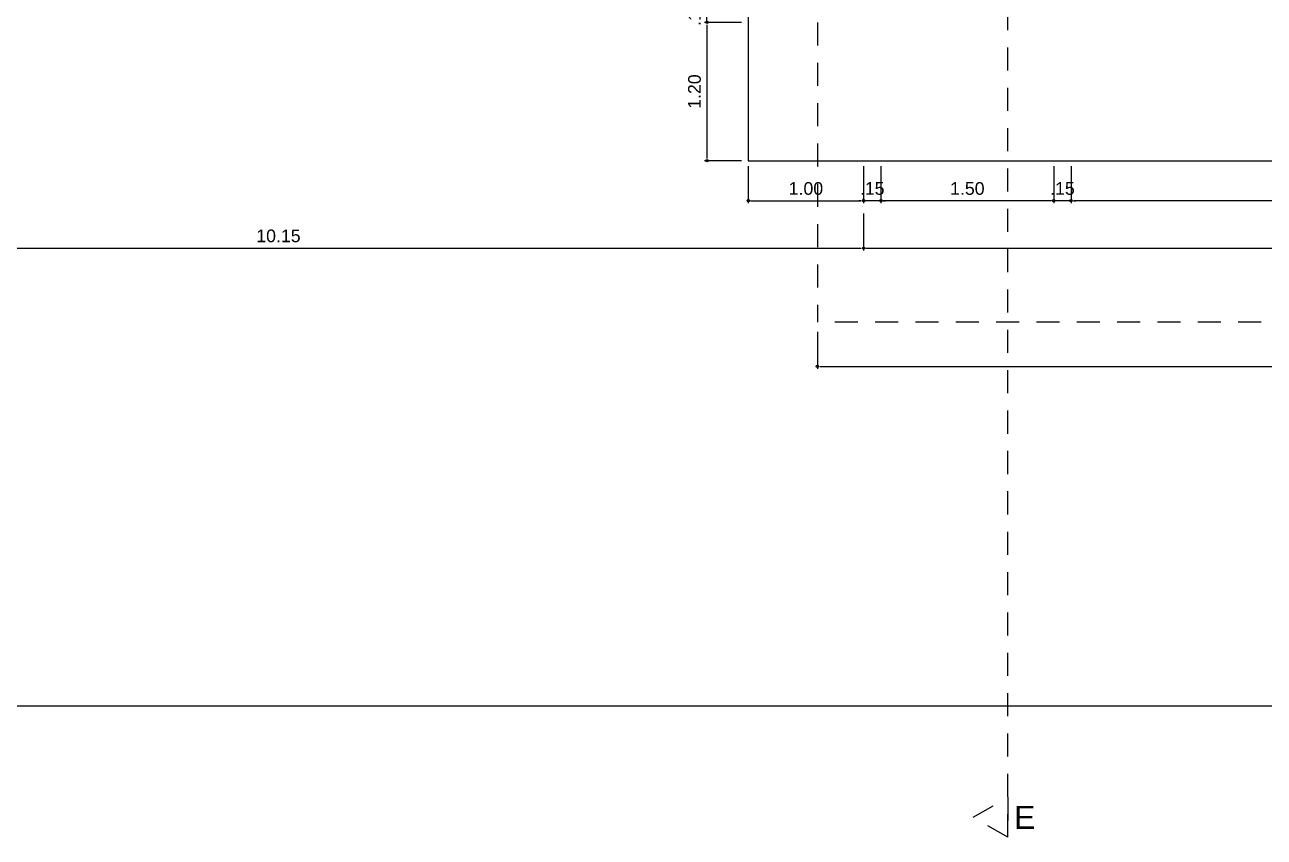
# Model space of a CAD drawing. Header units: millimetres. Extents: x 2125 to 3408, y 1171 to 1686.
# Drawn here: x 2433.18 to 2443.93, y 1432.13 to 1439.18 of the extents above; entities that cross this region are included whole.
import ezdxf

# ---------------------------------------------------------------- set-up
doc = ezdxf.new("R2010")
doc.units = ezdxf.units.MM
doc.linetypes.add('CONTORNO_QUADRO_T', pattern=[0.35, 0.2, -0.15])
for name, color, linetype in [('CALÇADA', 252, 'Continuous'), ('cotas', 7, 'Continuous'), ('linha de corte', 1, 'Continuous')]:
    doc.layers.add(name, color=color, linetype=linetype)
doc.styles.add('ROMANS', font='arial.ttf')
doc.styles.add('TEXTO1', font='swissko.ttf', dxfattribs={"width": 0.6, "height": 0.1})
doc.dimstyles.new('ESCALA75', dxfattribs={"dimtxt": 0.11, "dimasz": 0.02, "dimexe": 0.02, "dimexo": 0.04, "dimgap": 0.05, "dimtad": 1, "dimzin": 4, "dimdsep": 46, "dimtxsty": 'ROMANS', "dimblk1": 'PPC', "dimblk2": 'PPC', "dimsah": 1, "dimcen": 0.02, "dimclrd": 7, "dimclre": 7, "dimclrt": 3, "dimazin": 1, "dimtfac": 1, "dimtix": 1, "dimtmove": 0, "dimatfit": 3, "dimldrblk": 'PPC', "dimfxl": 0, "dimtolj": 1, "dimtzin": 12, "dimarcsym": 0})

# ---------------------------------------------------------------- blocks, each defined once
blk = doc.blocks.new('PPC')
at = {"color": 2}
blk.add_circle((0, 0), 0.5, dxfattribs=at)
blk = doc.blocks.new('*D856')
at = {"layer": 'cotas', "color": 7, "lineweight": -2, "transparency": 16777216}
for p, q in [((2442.258, 1437.954), (2442.258, 1437.634)), ((2449.458, 1437.954), (2449.458, 1437.634)), ((2449.438, 1437.654), (2442.278, 1437.654))]:
    blk.add_line(p, q, dxfattribs=at)
at = {"layer": 'DEFPOINTS', "color": 0, "transparency": 16777216}
for p in [(2449.458, 1438.344), (2442.258, 1438.132), (2442.258, 1437.654)]:
    blk.add_point(p, dxfattribs=at)
at = {"layer": 'cotas', "color": 7, "lineweight": -2, "transparency": 16777216, "xscale": 0.02, "yscale": 0.02, "zscale": 0.02, "rotation": 180}
blk.add_blockref('PPC', (2442.258, 1437.654), dxfattribs=at)
at = {"layer": 'cotas', "color": 7, "lineweight": -2, "transparency": 16777216, "xscale": 0.02, "yscale": 0.02, "zscale": 0.02}
blk.add_blockref('PPC', (2449.458, 1437.654), dxfattribs=at)
at = {"layer": 'cotas', "color": 3, "transparency": 16777216, "insert": (2445.858, 1437.76), "char_height": 0.11, "attachment_point": 5, "style": 'ROMANS'}
blk.add_mtext('\\A1;7.20', dxfattribs=at)
blk = doc.blocks.new('*D857')
at = {"layer": 'cotas', "color": 7, "lineweight": -2, "transparency": 16777216}
for p, q in [((2442.108, 1437.954), (2442.108, 1437.634)), ((2442.258, 1437.954), (2442.258, 1437.634)), ((2442.088, 1437.654), (2442.068, 1437.654)), ((2442.258, 1437.654), (2442.108, 1437.654)), ((2442.278, 1437.654), (2442.298, 1437.654))]:
    blk.add_line(p, q, dxfattribs=at)
at = {"layer": 'DEFPOINTS', "color": 0, "transparency": 16777216}
for p in [(2442.108, 1438.282), (2442.258, 1438.132), (2442.108, 1437.654)]:
    blk.add_point(p, dxfattribs=at)
at = {"layer": 'cotas', "color": 7, "lineweight": -2, "transparency": 16777216, "xscale": 0.02, "yscale": 0.02, "zscale": 0.02}
blk.add_blockref('PPC', (2442.108, 1437.654), dxfattribs=at)
at = {"layer": 'cotas', "color": 7, "lineweight": -2, "transparency": 16777216, "xscale": 0.02, "yscale": 0.02, "zscale": 0.02, "rotation": 180}
blk.add_blockref('PPC', (2442.258, 1437.654), dxfattribs=at)
at = {"layer": 'cotas', "color": 3, "transparency": 16777216, "insert": (2442.183, 1437.76), "char_height": 0.11, "attachment_point": 5, "style": 'ROMANS'}
blk.add_mtext('\\A1;.15', dxfattribs=at)
blk = doc.blocks.new('*D858')
at = {"layer": 'cotas', "color": 7, "lineweight": -2, "transparency": 16777216}
for p, q in [((2440.608, 1437.954), (2440.608, 1437.634)), ((2442.108, 1437.954), (2442.108, 1437.634)), ((2442.088, 1437.654), (2440.628, 1437.654))]:
    blk.add_line(p, q, dxfattribs=at)
at = {"layer": 'DEFPOINTS', "color": 0, "transparency": 16777216}
for p in [(2440.608, 1438.282), (2442.108, 1438.282), (2440.608, 1437.654)]:
    blk.add_point(p, dxfattribs=at)
at = {"layer": 'cotas', "color": 7, "lineweight": -2, "transparency": 16777216, "xscale": 0.02, "yscale": 0.02, "zscale": 0.02, "rotation": 180}
blk.add_blockref('PPC', (2440.608, 1437.654), dxfattribs=at)
at = {"layer": 'cotas', "color": 7, "lineweight": -2, "transparency": 16777216, "xscale": 0.02, "yscale": 0.02, "zscale": 0.02}
blk.add_blockref('PPC', (2442.108, 1437.654), dxfattribs=at)
at = {"layer": 'cotas', "color": 3, "transparency": 16777216, "insert": (2441.358, 1437.76), "char_height": 0.11, "attachment_point": 5, "style": 'ROMANS'}
blk.add_mtext('\\A1;1.50', dxfattribs=at)
blk = doc.blocks.new('*D859')
at = {"layer": 'cotas', "color": 7, "lineweight": -2, "transparency": 16777216}
for p, q in [((2440.458, 1437.954), (2440.458, 1437.634)), ((2440.608, 1437.954), (2440.608, 1437.634)), ((2440.438, 1437.654), (2440.418, 1437.654)), ((2440.608, 1437.654), (2440.458, 1437.654)), ((2440.628, 1437.654), (2440.648, 1437.654))]:
    blk.add_line(p, q, dxfattribs=at)
at = {"layer": 'DEFPOINTS', "color": 0, "transparency": 16777216}
for p in [(2440.608, 1438.282), (2440.458, 1438.132), (2440.458, 1437.654)]:
    blk.add_point(p, dxfattribs=at)
at = {"layer": 'cotas', "color": 7, "lineweight": -2, "transparency": 16777216, "xscale": 0.02, "yscale": 0.02, "zscale": 0.02}
blk.add_blockref('PPC', (2440.458, 1437.654), dxfattribs=at)
at = {"layer": 'cotas', "color": 7, "lineweight": -2, "transparency": 16777216, "xscale": 0.02, "yscale": 0.02, "zscale": 0.02, "rotation": 180}
blk.add_blockref('PPC', (2440.608, 1437.654), dxfattribs=at)
at = {"layer": 'cotas', "color": 3, "transparency": 16777216, "insert": (2440.533, 1437.76), "char_height": 0.11, "attachment_point": 5, "style": 'ROMANS'}
blk.add_mtext('\\A1;.15', dxfattribs=at)
blk = doc.blocks.new('*D873')
at = {"layer": 'cotas', "color": 7, "lineweight": -2, "transparency": 16777216}
for p, q in [((2439.399, 1439.351), (2439.079, 1439.351)), ((2439.099, 1439.371), (2439.099, 1439.391)), ((2439.099, 1439.201), (2439.099, 1439.351)), ((2439.399, 1439.201), (2439.079, 1439.201)), ((2439.099, 1439.181), (2439.099, 1439.161))]:
    blk.add_line(p, q, dxfattribs=at)
at = {"layer": 'DEFPOINTS', "color": 0, "transparency": 16777216}
for p in [(2439.099, 1439.351), (2440.1, 1439.351), (2439.95, 1439.201)]:
    blk.add_point(p, dxfattribs=at)
at = {"layer": 'cotas', "color": 7, "lineweight": -2, "transparency": 16777216, "xscale": 0.02, "yscale": 0.02, "zscale": 0.02}
for p, rotation in [((2439.099, 1439.351), 270), ((2439.099, 1439.201), 90)]:
    blk.add_blockref('PPC', p, dxfattribs=dict(at, rotation=rotation))
at = {"layer": 'cotas', "color": 3, "transparency": 16777216, "insert": (2438.992, 1439.276), "char_height": 0.11, "attachment_point": 5, "rotation": 90, "style": 'ROMANS'}
blk.add_mtext('\\A1;.15', dxfattribs=at)
blk = doc.blocks.new('*D940')
at = {"layer": 'cotas', "color": 7, "lineweight": -2, "transparency": 16777216}
for p, q in [((2439.399, 1439.201), (2439.079, 1439.201)), ((2439.099, 1439.181), (2439.099, 1438.021)), ((2439.399, 1438.001), (2439.079, 1438.001))]:
    blk.add_line(p, q, dxfattribs=at)
at = {"layer": 'DEFPOINTS', "color": 0, "transparency": 16777216}
for p in [(2440.458, 1439.201), (2439.099, 1438.001), (2440.458, 1438.001)]:
    blk.add_point(p, dxfattribs=at)
at = {"layer": 'cotas', "color": 7, "lineweight": -2, "transparency": 16777216, "xscale": 0.02, "yscale": 0.02, "zscale": 0.02}
for p, rotation in [((2439.099, 1439.201), 90), ((2439.099, 1438.001), 270)]:
    blk.add_blockref('PPC', p, dxfattribs=dict(at, rotation=rotation))
at = {"layer": 'cotas', "color": 3, "transparency": 16777216, "insert": (2438.992, 1438.601), "char_height": 0.11, "attachment_point": 5, "rotation": 90, "style": 'ROMANS'}
blk.add_mtext('\\A1;1.20', dxfattribs=at)
blk = doc.blocks.new('*D942')
at = {"layer": 'cotas', "color": 7, "lineweight": -2, "transparency": 16777216}
for p, q in [((2439.458, 1437.954), (2439.458, 1437.634)), ((2439.478, 1437.654), (2440.438, 1437.654)), ((2440.458, 1437.654), (2440.458, 1437.674))]:
    blk.add_line(p, q, dxfattribs=at)
at = {"layer": 'DEFPOINTS', "color": 0, "transparency": 16777216}
for p in [(2439.458, 1438.001), (2440.458, 1437.654), (2440.458, 1437.654)]:
    blk.add_point(p, dxfattribs=at)
at = {"layer": 'cotas', "color": 7, "lineweight": -2, "transparency": 16777216, "xscale": 0.02, "yscale": 0.02, "zscale": 0.02, "rotation": 180}
blk.add_blockref('PPC', (2439.458, 1437.654), dxfattribs=at)
at = {"layer": 'cotas', "color": 7, "lineweight": -2, "transparency": 16777216, "xscale": 0.02, "yscale": 0.02, "zscale": 0.02}
blk.add_blockref('PPC', (2440.458, 1437.654), dxfattribs=at)
at = {"layer": 'cotas', "color": 3, "transparency": 16777216, "insert": (2439.958, 1437.76), "char_height": 0.11, "attachment_point": 5, "style": 'ROMANS'}
blk.add_mtext('\\A1;1.00', dxfattribs=at)
blk = doc.blocks.new('*D898')
at = {"layer": 'cotas', "color": 7, "lineweight": -2, "transparency": 16777216}
for p, q in [((2430.308, 1437.543), (2430.308, 1437.223)), ((2440.458, 1437.543), (2440.458, 1437.223)), ((2430.328, 1437.243), (2440.438, 1437.243))]:
    blk.add_line(p, q, dxfattribs=at)
at = {"layer": 'DEFPOINTS', "color": 0, "transparency": 16777216}
for p in [(2430.308, 1439.17), (2440.458, 1439.17), (2440.458, 1437.243)]:
    blk.add_point(p, dxfattribs=at)
at = {"layer": 'cotas', "color": 7, "lineweight": -2, "transparency": 16777216, "xscale": 0.02, "yscale": 0.02, "zscale": 0.02, "rotation": 180}
blk.add_blockref('PPC', (2430.308, 1437.243), dxfattribs=at)
at = {"layer": 'cotas', "color": 7, "lineweight": -2, "transparency": 16777216, "xscale": 0.02, "yscale": 0.02, "zscale": 0.02}
blk.add_blockref('PPC', (2440.458, 1437.243), dxfattribs=at)
at = {"layer": 'cotas', "color": 3, "transparency": 16777216, "insert": (2435.383, 1437.349), "char_height": 0.11, "attachment_point": 5, "style": 'ROMANS'}
blk.add_mtext('\\A1;10.15', dxfattribs=at)
blk = doc.blocks.new('*D917')
at = {"layer": 'cotas', "color": 7, "lineweight": -2, "transparency": 16777216}
for p, q in [((2440.458, 1437.543), (2440.458, 1437.223)), ((2449.608, 1437.543), (2449.608, 1437.223)), ((2440.478, 1437.243), (2449.588, 1437.243))]:
    blk.add_line(p, q, dxfattribs=at)
at = {"layer": 'DEFPOINTS', "color": 0, "transparency": 16777216}
for p in [(2440.458, 1438.253), (2449.608, 1438.253), (2449.608, 1437.243)]:
    blk.add_point(p, dxfattribs=at)
at = {"layer": 'cotas', "color": 7, "lineweight": -2, "transparency": 16777216, "xscale": 0.02, "yscale": 0.02, "zscale": 0.02, "rotation": 180}
blk.add_blockref('PPC', (2440.458, 1437.243), dxfattribs=at)
at = {"layer": 'cotas', "color": 7, "lineweight": -2, "transparency": 16777216, "xscale": 0.02, "yscale": 0.02, "zscale": 0.02}
blk.add_blockref('PPC', (2449.608, 1437.243), dxfattribs=at)
at = {"layer": 'cotas', "color": 3, "transparency": 16777216, "insert": (2445.033, 1437.349), "char_height": 0.11, "attachment_point": 5, "style": 'ROMANS'}
blk.add_mtext('\\A1;9.15', dxfattribs=at)
blk = doc.blocks.new('*D920')
at = {"color": 7, "lineweight": -2, "transparency": 16777216}
for p, q in [((2440.058, 1436.517), (2440.058, 1436.197)), ((2449.858, 1436.517), (2449.858, 1436.197)), ((2440.078, 1436.217), (2449.838, 1436.217))]:
    blk.add_line(p, q, dxfattribs=at)
at = {"layer": 'DEFPOINTS', "color": 0, "transparency": 16777216}
for p in [(2440.058, 1436.601), (2449.858, 1436.601), (2449.858, 1436.217)]:
    blk.add_point(p, dxfattribs=at)
at = {"color": 7, "lineweight": -2, "transparency": 16777216, "xscale": 0.02, "yscale": 0.02, "zscale": 0.02, "rotation": 180}
blk.add_blockref('PPC', (2440.058, 1436.217), dxfattribs=at)
at = {"color": 7, "lineweight": -2, "transparency": 16777216, "xscale": 0.02, "yscale": 0.02, "zscale": 0.02}
blk.add_blockref('PPC', (2449.858, 1436.217), dxfattribs=at)
at = {"color": 3, "transparency": 16777216, "insert": (2444.958, 1436.324), "char_height": 0.11, "attachment_point": 5, "style": 'ROMANS'}
blk.add_mtext('\\A1;9.80', dxfattribs=at)

msp = doc.modelspace()

# ---------------------------------------------------------------- linework, layer by layer
at = {"linetype": 'Continuous'}
msp.add_line((2475.5479, 1433.2706), (2415.1079, 1433.2706), dxfattribs=at)
at = {"layer": 'CALÇADA', "linetype": 'Continuous'}
msp.add_line((2439.4579, 1444.0006), (2439.4579, 1438.0006), dxfattribs=at)
at = {"layer": 'CALÇADA'}
msp.add_line((2439.4579, 1438.0006), (2462.4079, 1438.0006), dxfattribs=at)
at = {"layer": 'linha de corte', "linetype": 'CONTORNO_QUADRO_T'}
msp.add_line((2441.7079, 1432.1341), (2441.7079, 1458.3589), dxfattribs=at)
at = {"layer": 'linha de corte', "color": 2, "linetype": 'CONTORNO_QUADRO_T'}
for p in [(2440.0579, 1439.2006), (2449.8579, 1436.6006)]:
    msp.add_line(p, (2440.0579, 1436.6006), dxfattribs=at)
at = {"layer": 'linha de corte', "linetype": 'CONTORNO_QUADRO_T'}
msp.add_lwpolyline([(2441.4079, 1432.3073), (2441.7079, 1432.4805), (2441.7079, 1432.1341)], close=True, dxfattribs=at)

# ---------------------------------------------------------------- texts
at = {"layer": 'linha de corte', "ltscale": 0.0001, "insert": (2441.7618, 1432.4054), "char_height": 0.12, "width": 0.619452, "attachment_point": 1, "style": 'TEXTO1'}
msp.add_mtext('{\\fSansSerif|b0|i0|c2|p2;\\H1.6667x;\\W1;E}', dxfattribs=at)

# ---------------------------------------------------------------- dimensions: what is measured, and where the dimension line sits
dim = msp.add_linear_dim(base=(2449.8579, 1436.2174), p1=(2440.0579, 1436.6006), p2=(2449.8579, 1436.6006), dimstyle='ESCALA75')
dim.commit()
dim.dimension.update_dxf_attribs({"geometry": '*D920', "text_midpoint": (2444.9579, 1436.3236)})
at = {"layer": 'cotas'}
for base, p1, p2, picture, middle in [((2439.0985, 1439.3506), (2439.9502, 1439.2006), (2440.1002, 1439.3506), '*D873', (2438.9923, 1439.2756)), ((2439.0985, 1438.0006), (2440.4579, 1439.2006), (2440.4579, 1438.0006), '*D940', (2438.9923, 1438.6006))]:
    dim = msp.add_linear_dim(base=base, p1=p1, p2=p2, angle=90, dimstyle='ESCALA75', dxfattribs=at)
    dim.commit()
    dim.dimension.update_dxf_attribs({"geometry": picture, "text_midpoint": middle})
for base, p1, p2, picture, middle in [((2440.4579, 1437.2427), (2430.3079, 1439.1701), (2440.4579, 1439.1701), '*D898', (2435.3829, 1437.3489)), ((2449.6079, 1437.2427), (2440.4579, 1438.2528), (2449.6079, 1438.2528), '*D917', (2445.0329, 1437.3489))]:
    dim = msp.add_linear_dim(base=base, p1=p1, p2=p2, dimstyle='ESCALA75', dxfattribs=at)
    dim.commit()
    dim.dimension.update_dxf_attribs({"geometry": picture, "text_midpoint": middle})
for base, p1, p2, picture, middle in [((2440.4579, 1437.654), (2440.6079, 1438.2822), (2440.4579, 1438.1322), '*D859', (2440.5329, 1437.7602)), ((2440.6079, 1437.654), (2442.1079, 1438.2822), (2440.6079, 1438.2822), '*D858', (2441.3579, 1437.7602)), ((2442.1079, 1437.654), (2442.2579, 1438.1322), (2442.1079, 1438.2822), '*D857', (2442.1829, 1437.7602)), ((2442.2579, 1437.654), (2449.4579, 1438.3438), (2442.2579, 1438.1322), '*D856', (2445.8579, 1437.7602)), ((2440.4579, 1437.654), (2439.4579, 1438.0006), (2440.4579, 1437.654), '*D942', (2439.9579, 1437.7602))]:
    dim = msp.add_linear_dim(base=base, p1=p1, p2=p2, dimstyle='ESCALA75', override={"dimtmove": 1}, dxfattribs=at)
    dim.commit()
    dim.dimension.update_dxf_attribs({"geometry": picture, "text_midpoint": middle})

doc.saveas('drawing.dxf')
